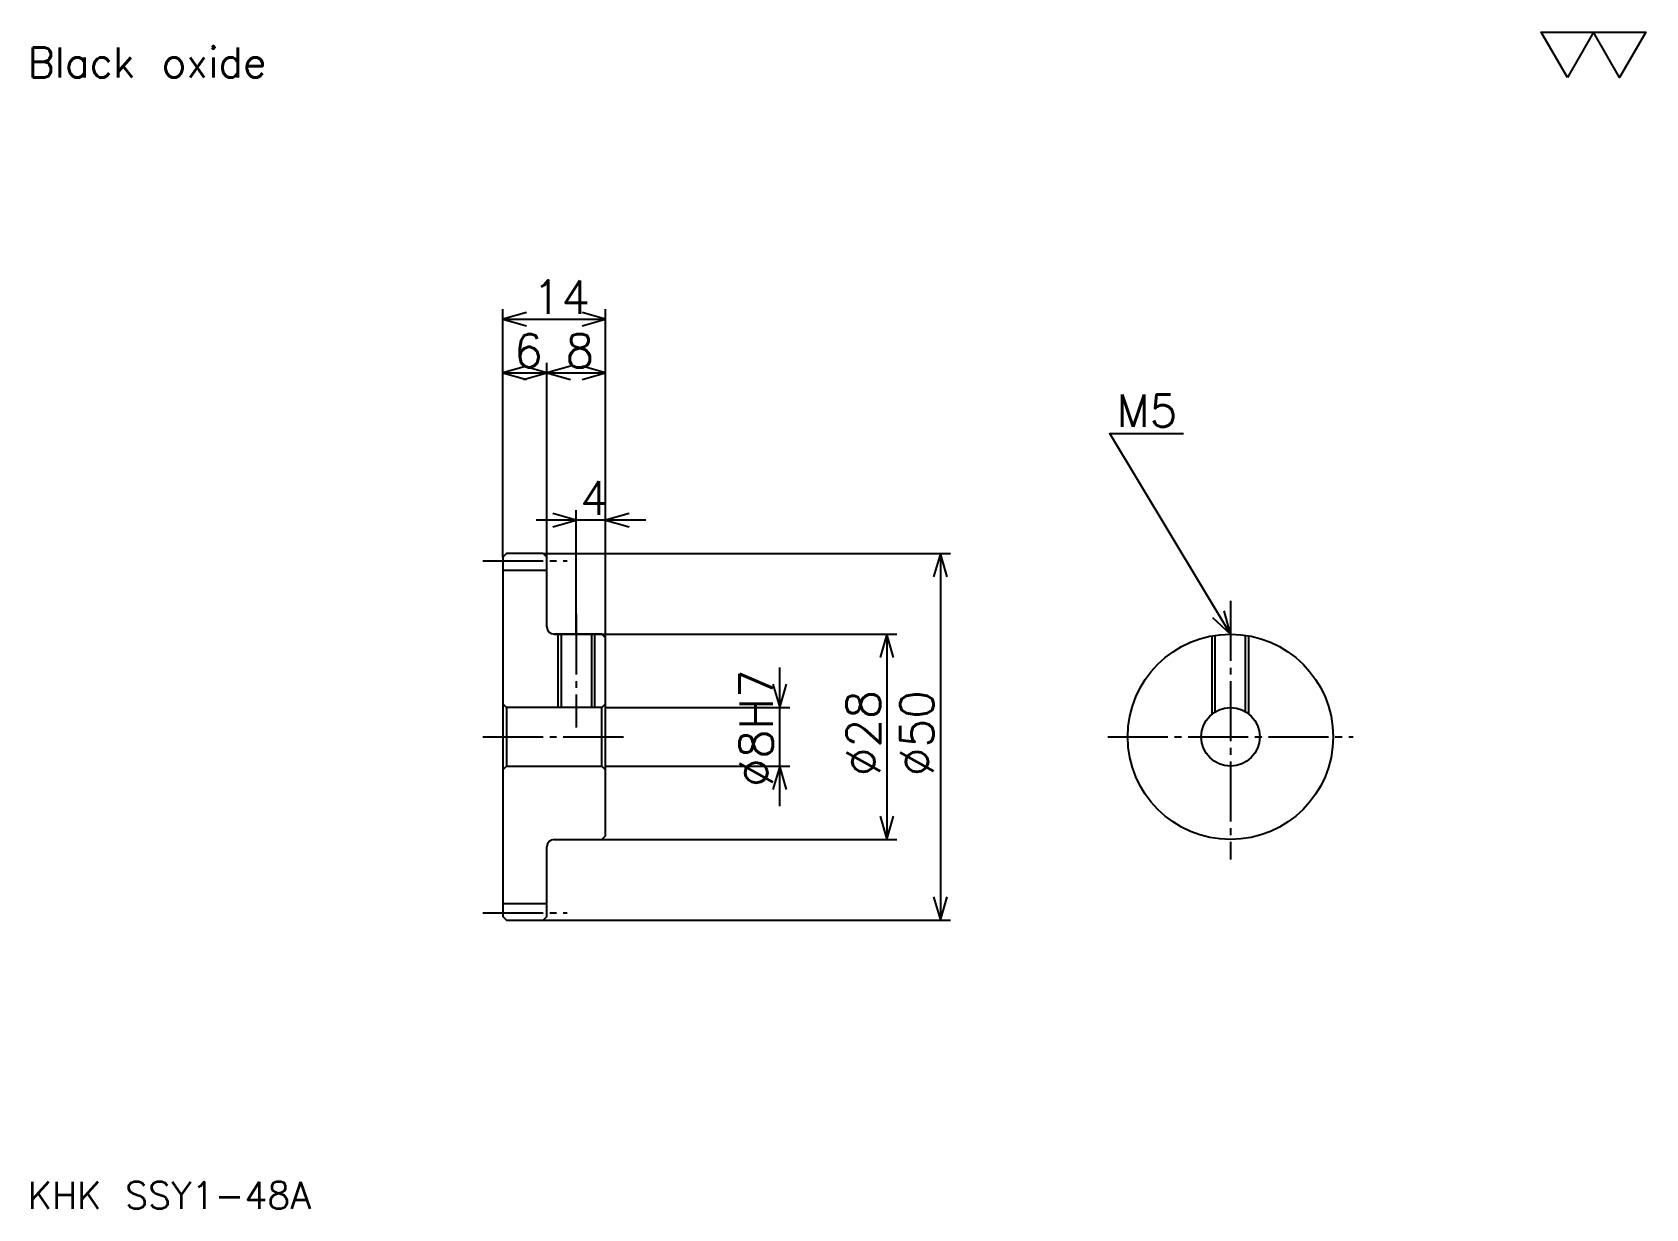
# Model space of a CAD drawing. Extents: x 10 to 230, y 10 to 171.
import ezdxf

# ---------------------------------------------------------------- set-up
doc = ezdxf.new("R2010")
doc.units = 0
doc.linetypes.add('DASHDOT', pattern=[10.95652, 8.217391, -0.913043, 0.913043, -0.913043])
doc.layers.get('0').update_dxf_attribs({"linetype": 'CONTINUOUS'})
doc.layers.add('DASHDOT', color=6, linetype='DASHDOT')
doc.styles.add('KANJI', font='TXT', dxfattribs={"bigfont": 'BIGFONT'})

msp = doc.modelspace()

# ---------------------------------------------------------------- linework, layer by layer
at = {"color": 5}
for p, q in [((73.956528, 99.41304), (73.956528, 132.73912)), ((87.956528, 99.41304), (87.956528, 132.73912)), ((73.956528, 131.369568), (87.956528, 131.369568)), ((79.956528, 99.41304), (79.956528, 125.434784)), ((73.956528, 124.065216), (79.956528, 124.065216)), ((79.956528, 124.065216), (87.956528, 124.065216)), ((93.434784, 103.978256), (78.478264, 103.978256)), ((83.956528, 99.41304), (83.956528, 105.347824)), ((73.956528, 98.91304), (73.956528, 99.41304)), ((79.456528, 99.41304), (87.956528, 99.41304)), ((79.956528, 98.91304), (79.956528, 99.41304)), ((83.956528, 88.41304), (83.956528, 99.41304)), ((87.956528, 99.41304), (134.978271, 99.41304)), ((87.956528, 87.91304), (87.956528, 99.41304)), ((133.608704, 99.41304), (133.608704, 49.41304)), ((80.956528, 88.41304), (87.956528, 88.41304)), ((87.956528, 88.41304), (127.67392, 88.41304)), ((126.304352, 88.41304), (126.304352, 60.41304)), ((111.695656, 64.934776), (111.695656, 83.891304)), ((87.956528, 78.41304), (113.065216, 78.41304)), ((87.956528, 70.41304), (113.065216, 70.41304)), ((80.956528, 60.41304), (87.956528, 60.41304)), ((87.956528, 60.41304), (127.67392, 60.41304)), ((79.456528, 49.41304), (87.956528, 49.41304)), ((87.956528, 49.41304), (134.978271, 49.41304))]:
    msp.add_line(p, q, dxfattribs=at)
at = {"color": 4}
for p, q in [((73.956528, 97.16304), (79.956528, 97.16304)), ((74.456528, 78.41304), (74.456528, 70.41304)), ((87.456528, 78.41304), (87.956528, 78.91304)), ((87.456528, 70.41304), (87.956528, 69.91304)), ((73.956528, 51.66304), (79.956528, 51.66304))]:
    msp.add_line(p, q, dxfattribs=at)
at = {"color": 7}
msp.add_lwpolyline([(219.130432, 164.347824), (215.569565, 170.520004), (229.813034, 170.520004), (226.252167, 164.347824), (222.691299, 170.520004), (219.130432, 164.347824)], dxfattribs=at)
at = {"color": 5}
for points in [[(77.152184, 132.282608), (73.956528, 131.369568), (77.152184, 130.456512)], [(84.76088, 130.456512), (87.956528, 131.369568), (84.76088, 132.282608)], [(77.152184, 124.978256), (73.956528, 124.065216), (77.152184, 123.152176)], [(76.760872, 123.152176), (79.956528, 124.065216), (76.760872, 124.978256)], [(83.152176, 124.978256), (79.956528, 124.065216), (83.152176, 123.152176)], [(84.76088, 123.152176), (87.956528, 124.065216), (84.76088, 124.978256)], [(173.17392, 88.41304), (156.739136, 115.804344), (166.782623, 115.804344)], [(80.76088, 103.065216), (83.956528, 103.978256), (80.76088, 104.891304)], [(91.152176, 104.891304), (87.956528, 103.978256), (91.152176, 103.065216)], [(134.521744, 96.217392), (133.608704, 99.41304), (132.695648, 96.217392)], [(170.746841, 90.683533), (173.17392, 88.41304), (172.312698, 91.623047)], [(127.2174, 85.217392), (126.304352, 88.41304), (125.391312, 85.217392)], [(110.782608, 81.608688), (111.695656, 78.41304), (112.608704, 81.608688)], [(112.608704, 67.217392), (111.695656, 70.41304), (110.782608, 67.217392)], [(125.391312, 63.608692), (126.304352, 60.41304), (127.2174, 63.608692)], [(132.695648, 52.608692), (133.608704, 49.41304), (134.521744, 52.608692)]]:
    msp.add_lwpolyline(points, dxfattribs=at)
at = {"color": 4}
for points in [[(79.956528, 89.41304), (79.956528, 98.91304), (79.456528, 99.41304), (74.456528, 99.41304), (73.956528, 98.91304), (73.956528, 69.91304)], [(80.956528, 60.41304), (87.456528, 60.41304), (87.956528, 60.91304), (87.956528, 87.91304), (87.456528, 88.41304), (80.956528, 88.41304)], [(81.456528, 88.41304), (81.456528, 78.41304)], [(81.891525, 88.41304), (81.891525, 78.41304)], [(86.02153, 88.41304), (86.02153, 78.41304)], [(86.456528, 88.41304), (86.456528, 78.41304)], [(170.67392, 77.535538), (170.67392, 88.188019)], [(171.108917, 77.838791), (171.108917, 88.259911)], [(175.238922, 77.838791), (175.238922, 88.259911)], [(175.67392, 77.535538), (175.67392, 88.188019)], [(73.956528, 69.91304), (74.456528, 70.41304), (87.456528, 70.41304), (87.456528, 78.41304), (74.456528, 78.41304), (73.956528, 78.91304)], [(73.956528, 69.91304), (73.956528, 49.91304), (74.456528, 49.41304), (79.456528, 49.41304), (79.956528, 49.91304), (79.956528, 59.41304)]]:
    msp.add_lwpolyline(points, dxfattribs=at)
for radius in [14, 4]:
    msp.add_circle((173.17392, 74.41304), radius, dxfattribs=at)
for centre, start, end in [((80.956528, 89.41304), 180, 270), ((80.956528, 59.41304), 90, 180)]:
    msp.add_arc(centre, 1, start, end, dxfattribs=at)
at = {"layer": 'DASHDOT', "color": 7}
for p, q in [((71.2174, 98.41304), (82.695656, 98.41304)), ((173.17392, 92.978256), (173.17392, 57.673912)), ((71.2174, 74.41304), (90.695656, 74.41304)), ((156.434784, 74.41304), (189.913055, 74.41304)), ((71.2174, 50.41304), (82.695656, 50.41304))]:
    msp.add_line(p, q, dxfattribs=at)
msp.add_lwpolyline([(83.956528, 91.152168), (83.956528, 75.673912)], dxfattribs=at)

# ---------------------------------------------------------------- texts
at = {"color": 7, "style": 'KANJI'}
for s, height, p in [('Black oxide', 4.108696, (9.130435, 164.347824)), ('14', 4.565217, (77.989136, 132.099991)), ('6', 4.565217, (75.472832, 124.795654)), ('8', 4.565217, (82.472832, 124.795654)), ('M5', 4.382609, (157.652191, 116.717392)), ('4', 4.565217, (84.472832, 104.708694)), ('KHK SSY1-48A', 3.652174, (9.130435, 10.043478))]:
    msp.add_text(s, height=height, dxfattribs=at).set_placement(p)
for s, p in [('%%c8H7', (110.782608, 67.565216)), ('%%c28', (125.391312, 69.048912)), ('%%c50', (132.695648, 69.048912))]:
    msp.add_text(s, height=4.565217, rotation=90, dxfattribs=at).set_placement(p)

doc.saveas('drawing.dxf')
